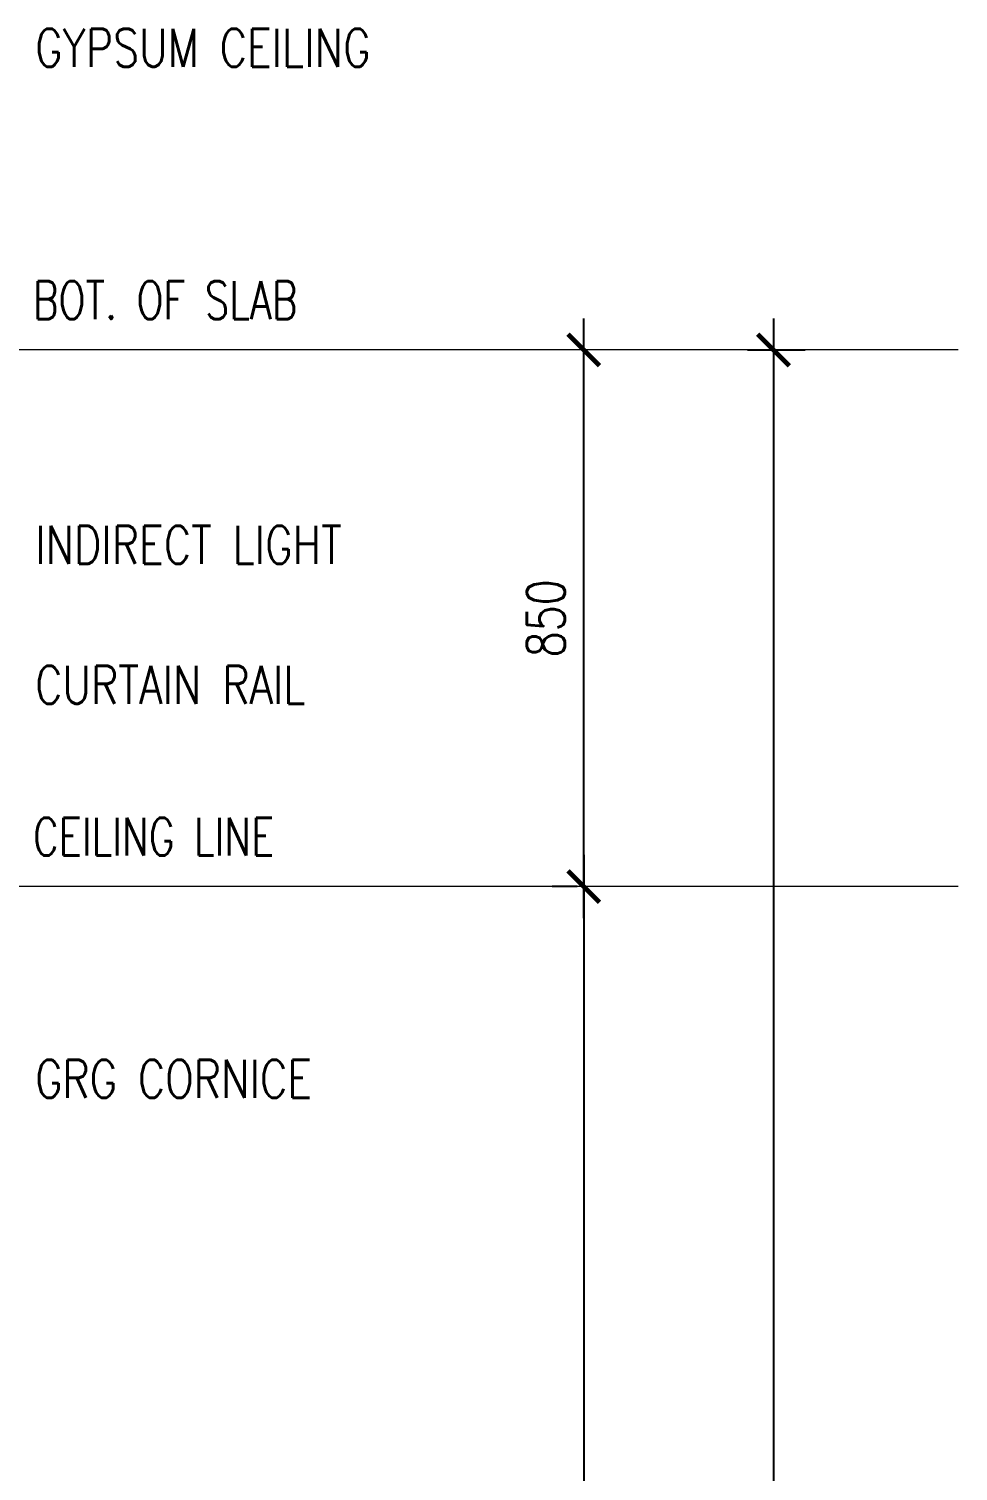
# Model space of a CAD drawing. Header units: millimetres. Extents: x -10942 to 92711, y -16583 to 30009.
# Drawn here: x 67764 to 69235, y 21237 to 23520 of the extents above; entities that cross this region are included whole.
import ezdxf

# ---------------------------------------------------------------- set-up
doc = ezdxf.new("R2010")
doc.units = ezdxf.units.MM
doc.header["$LTSCALE"] = 1000
doc.header["$MEASUREMENT"] = 0
for name, pattern in [('DASHED', [0.75, 0.5, -0.25]), ('HIDDEN', [0.375, 0.25, -0.125]), ('HIDDEN2', [0.1875, 0.125, -0.0625])]:
    doc.linetypes.add(name, pattern=pattern)
doc.layers.add('A-DIM', color=9, linetype='Continuous')
doc.layers.add('A-Hidden', color=8, linetype='HIDDEN')
doc.layers.add('ID-NOTES', color=3, linetype='Continuous', lineweight=0)
doc.styles.add('grid_250', font='romans.shx', dxfattribs={"width": 0.75, "height": 0.75})
doc.styles.add('ID-ROMANS', font='romans.shx', dxfattribs={"width": 0.8})
doc.styles.add('ZZ-Dim All', font='romans.shx', dxfattribs={"width": 0.8})
doc.dimstyles.new('DIM-100', dxfattribs={"dimscale": 50, "dimtxt": 1.25, "dimasz": 1, "dimexe": 1, "dimexo": 1, "dimgap": 0.6, "dimtad": 1, "dimdec": 0, "dimrnd": 5, "dimdsep": 46, "dimtxsty": 'ZZ-Dim All', "dimblk1": 'ARCHTICK', "dimblk2": 'ARCHTICK', "dimsah": 1, "dimcen": 1, "dimdle": 1, "dimclrd": 256, "dimclre": 8, "dimclrt": 256, "dimazin": 2, "dimtfac": 1, "dimtdec": 0, "dimtix": 1, "dimtmove": 2, "dimatfit": 2, "dimfxl": 0.1, "dimtolj": 1, "dimtzin": 0, "dimlwd": -1, "dimlwe": -1, "dimarcsym": 0})

# ---------------------------------------------------------------- blocks, each defined once
blk = doc.blocks.new('_ARCHTICK')
at = {"color": 0, "linetype": 'ByBlock', "const_width": 0.15}
blk.add_lwpolyline([(-0.5, -0.5), (0.5, 0.5)], dxfattribs=at)
blk = doc.blocks.new('*D167')
at = {"layer": 'A-DIM', "transparency": 16777216}
blk.add_line((68642.4, 22212.6), (68642.4, 18812.1), dxfattribs=at)
at = {"layer": 'A-DIM', "color": 8, "linetype": 'HIDDEN2', "transparency": 16777216}
for p, q in [((68632.1, 22162.6), (68592.4, 22162.6)), ((68632.1, 18862.1), (68592.4, 18862.1))]:
    blk.add_line(p, q, dxfattribs=at)
at = {"layer": 'Defpoints', "color": 0, "transparency": 16777216}
for p in [(68682.1, 22162.6, 0), (68642.4, 18862.1), (68682.1, 18862.1, 0)]:
    blk.add_point(p, dxfattribs=at)
at = {"layer": 'A-DIM', "transparency": 16777216, "xscale": 50, "yscale": 50, "zscale": 50}
for p, rotation in [((68642.4, 22162.6), 90), ((68642.4, 18862.1), 270)]:
    blk.add_blockref('_ARCHTICK', p, dxfattribs=dict(at, rotation=rotation))
at = {"layer": 'A-DIM', "color": 3, "transparency": 16777216, "insert": (68582.4, 20512.3), "char_height": 60, "attachment_point": 5, "rotation": 90, "style": 'ZZ-Dim All'}
blk.add_mtext('\\A1;3300', dxfattribs=at)
blk = doc.blocks.new('*D168')
at = {"layer": 'A-DIM', "transparency": 16777216}
blk.add_line((68942.7, 23062.1), (68942.7, 18812.1), dxfattribs=at)
at = {"layer": 'A-DIM', "color": 8, "linetype": 'HIDDEN2', "transparency": 16777216}
for p, q in [((68901.5, 23012.1), (68992.7, 23012.1)), ((68954.9, 18862.1), (68992.7, 18862.1))]:
    blk.add_line(p, q, dxfattribs=at)
at = {"layer": 'Defpoints', "color": 0, "transparency": 16777216}
for p in [(68851.5, 23012.1, 0), (68904.9, 18862.1, 0), (68942.7, 18862.1)]:
    blk.add_point(p, dxfattribs=at)
at = {"layer": 'A-DIM', "transparency": 16777216, "xscale": 50, "yscale": 50, "zscale": 50}
for p, rotation in [((68942.7, 23012.1), 90), ((68942.7, 18862.1), 270)]:
    blk.add_blockref('_ARCHTICK', p, dxfattribs=dict(at, rotation=rotation))
at = {"layer": 'A-DIM', "color": 3, "transparency": 16777216, "insert": (68882.7, 20937.1), "char_height": 60, "attachment_point": 5, "rotation": 90, "style": 'ZZ-Dim All'}
blk.add_mtext('\\A1;4150', dxfattribs=at)
blk = doc.blocks.new('*D169')
at = {"layer": 'A-DIM', "transparency": 16777216}
blk.add_line((68642.4, 22112.6), (68642.4, 23062.1), dxfattribs=at)
at = {"layer": 'Defpoints', "color": 0, "transparency": 16777216}
for p in [(68642.4, 23012.1, 0), (68642.4, 23012.1), (68642.4, 22162.6, 0)]:
    blk.add_point(p, dxfattribs=at)
at = {"layer": 'A-DIM', "transparency": 16777216, "xscale": 50, "yscale": 50, "zscale": 50}
for p, rotation in [((68642.4, 23012.1), 90), ((68642.4, 22162.6), 270)]:
    blk.add_blockref('_ARCHTICK', p, dxfattribs=dict(at, rotation=rotation))
at = {"layer": 'A-DIM', "color": 3, "transparency": 16777216, "insert": (68582.4, 22587.3), "char_height": 60, "attachment_point": 5, "rotation": 90, "style": 'ZZ-Dim All'}
blk.add_mtext('\\A1;850', dxfattribs=at)

msp = doc.modelspace()

# ---------------------------------------------------------------- linework, layer by layer
at = {"layer": 'A-Hidden', "linetype": 'DASHED', "lineweight": 0, "ltscale": 10}
for p, q in [((69234.9, 23012.1, 0), (59975, 23012.1, 0)), ((69234.9, 22162.6, 0), (59975, 22162.6, 0))]:
    msp.add_line(p, q, dxfattribs=at)

# ---------------------------------------------------------------- texts
at = {"layer": 'ID-NOTES', "style": 'grid_250', "width": 0.75}
for s, p in [('BOT. OF SLAB ', (67770.7, 23061, -536.9)), ('CEILING LINE', (67770.7, 22211.5, -536.9))]:
    msp.add_text(s, height=60, rotation=360, dxfattribs=at).set_placement(p)
at = {"layer": 'ID-NOTES', "char_height": 60, "width": 771.843, "attachment_point": 1, "style": 'ID-ROMANS'}
for s, insert in [('GYPSUM CEILING', (67774, 23520.5, 0)), ('INDIRECT LIGHT', (67774, 22733.6, 0)), ('CURTAIN RAIL', (67774, 22511.9, 0)), ('GRG CORNICE', (67774, 21888.2, 0))]:
    msp.add_mtext(s, dxfattribs=dict(at, insert=insert))

# ---------------------------------------------------------------- dimensions: what is measured, and where the dimension line sits
at = {"layer": 'A-DIM'}
for base, p1, p2, picture, middle in [((68642.4039, 23012.0542, 0.0007), (68642.4039, 22162.5545, 0.0007), (68642.4039, 23012.0542, 0.0007), '*D169', (68582.4039, 22587.3044, 0.0007)), ((68942.7, 18862.1, 0), (68851.5, 23012.1, 0), (68904.9, 18862.1, 0), '*D168', (68882.7, 20937.1, 0)), ((68642.4039, 18862.0542, 0.0007), (68682.1074, 22162.5545, 0.0007), (68682.1074, 18862.0542, 0.0007), '*D167', (68582.4039, 20512.3044, 0.0007))]:
    dim = msp.add_linear_dim(base=base, p1=p1, p2=p2, angle=90, dimstyle='DIM-100', override={"dimtxt": 1.2, "dimclrt": 3}, dxfattribs=at)
    dim.commit()
    dim.dimension.update_dxf_attribs({"geometry": picture, "text_midpoint": middle})

doc.saveas('drawing.dxf')
